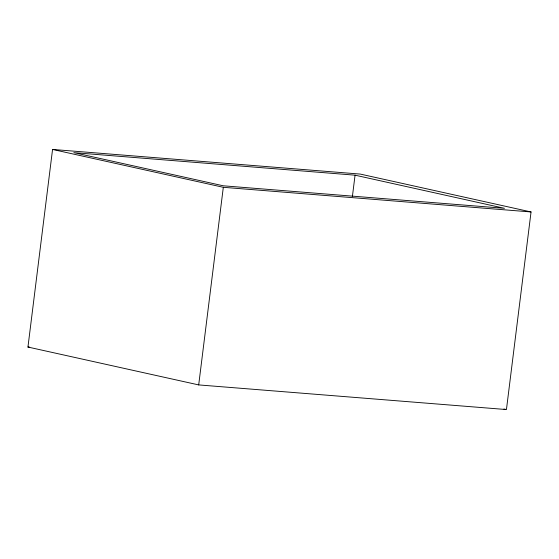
<?xml version="1.0" encoding="UTF-8"?>
<svg xmlns="http://www.w3.org/2000/svg" width="559" height="559" viewBox="0 0 559 559"><rect width="100%" height="100%" fill="white"/><g stroke="black" fill="none" stroke-linecap="round" stroke-linejoin="round"><path stroke-width="0.84" d="M27.95 347.048L52.56 149.442L360.303 174.087L531.05 211.952L506.44 409.558L198.697 384.913L27.95 347.048L29.69 347.188M198.697 384.913L223.314 187.307L52.56 149.442M352.373 196.712L355.056 175.177L73.844 152.656L223.251 185.791L504.463 208.311L355.056 175.177M223.314 187.307L531.05 211.952M503.89 408.999L505.588 409.37"/></g></svg>
